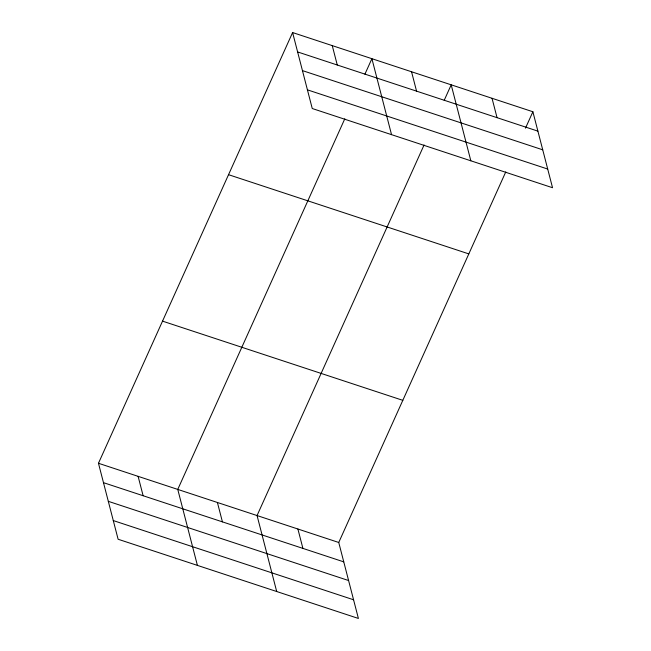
<?xml version="1.0" encoding="UTF-8"?>
<svg xmlns="http://www.w3.org/2000/svg" width="651" height="651" viewBox="0 0 651 651"><rect width="100%" height="100%" fill="white"/><g stroke="black" fill="none" stroke-linecap="round" stroke-linejoin="round"><path stroke-width="0.98" d="M505.778 171.888L338.748 542.478L358.4 618.45L118.116 539.248L98.464 463.276L292.6 32.55L532.884 111.752L552.536 187.724L312.252 108.522L292.6 32.55M344.794 118.824L177.764 489.414L197.408 565.385M364.918 74.173L371.9 58.688L391.544 134.659M424.086 144.961L257.055 515.551L276.699 591.523M444.21 100.319L451.192 84.825L470.836 160.797M525.495 128.157L532.884 111.752M297.613 51.934L537.897 131.136M302.446 70.609L542.731 149.811M307.418 89.846L547.703 169.048M228.542 174.688L468.818 253.898M162.53 321.138L402.814 400.341M98.464 463.276L338.748 542.478M103.476 482.66L343.761 561.862M108.31 501.327L348.594 580.537M113.282 520.572L353.566 599.774M492.034 98.293L497.047 117.676M411.546 71.756L416.559 91.14M332.254 45.619L337.267 65.002M297.898 529.011L302.91 548.394M217.41 502.482L222.422 521.866M138.11 476.345L143.122 495.728"/></g></svg>
